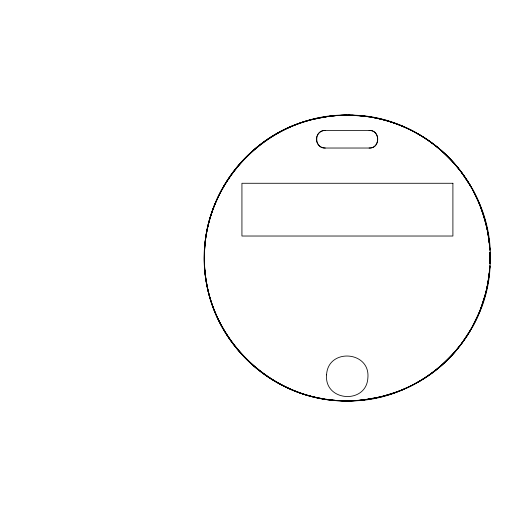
<?xml version="1.0" encoding="UTF-8"?>
<svg xmlns="http://www.w3.org/2000/svg" width="516" height="516" viewBox="0 0 516 516"><rect width="100%" height="100%" fill="white"/><g stroke="black" fill="none" stroke-linecap="round" stroke-linejoin="round"><path stroke-width="0.77" d="M489.852 265.817L488.942 275.95M489.852 266.062L489.484 271.016M489.839 266.192L489.439 271.384M487.859 283.091A142.848 142.848 0 0 0 489.31 272.809L488.426 279.64M485.872 292.417L488.336 280.252L488.033 282.091L487.356 285.754L489.303 272.867M488.439 279.517L488.865 276.57M487.233 286.361C484.324 300.764 479.164 314.702 472.011 327.537L479.996 310.722L485.724 293.017L481.957 305.491L478.126 315.192M487.201 286.483L485.891 292.295M316.889 136.23C314.67 141.674 319.275 148.253 325.145 148.028L369.217 148.028C380.556 148.563 380.556 129.916 369.217 130.445L325.145 130.445C321.803 130.419 318.565 132.477 317.179 135.521M477.829 315.876L470.469 330.227M471.708 328.073L467.219 335.516L461.169 344.159M461.24 344.056L471.643 328.182M470.16 330.762C453.777 358.607 427.629 380.511 397.352 391.767C414.013 385.523 429.493 376.138 442.722 364.238M443.186 363.825L453.68 353.26L460.794 344.649C421.404 398.539 342.501 416.58 283.465 385.826C242.081 365.547 212.108 324.061 205.852 278.414C198.834 232.232 216.443 183.29 251.279 152.175C289.592 116.739 347.997 105.432 396.765 124.021M396.765 391.979L381.35 396.714L363.025 399.971M396.649 392.018C384.659 396.449 372.062 399.242 359.323 400.332M309.51 120.222C239.701 137.662 192.113 213.476 206.755 283.923C218.229 354.963 289.74 408.795 361.174 400.164M320.391 117.7C255.375 128.91 204.052 190.159 204.394 256.136C202.337 322.087 252.04 384.652 316.747 397.559M311.309 119.744L327.744 116.487M322.223 117.358L331.44 116.029M329.589 116.248L335.142 115.668M333.291 115.836L338.857 115.397M355.608 400.603L357.465 400.481M337 115.519L346.3 115.158M369.101 148.028C380.434 148.563 380.434 129.916 369.101 130.445M325.267 130.445C313.928 129.916 313.928 148.563 325.267 148.028M353.75 400.7L348.165 400.842M340.715 115.3L350.022 115.178M344.436 400.822L346.3 400.842M348.165 115.158L353.75 115.3M340.715 400.7L342.579 400.771M351.886 115.229L368.566 116.751M337 400.481L338.857 400.603M355.608 115.397C369.611 116.229 383.491 119.119 396.649 123.982M335.142 400.332L329.589 399.752M325.899 399.249L327.744 399.513M324.061 398.958L318.565 397.939M370.404 117.042C397.165 121.408 422.585 133.599 442.722 151.762M443.186 152.175C429.847 140.088 414.206 130.548 397.352 124.233C422.365 133.573 444.624 150.098 460.794 171.351L453.68 162.74L443.186 152.175C454.486 162.443 464.161 174.505 471.643 187.818M461.169 171.841L470.16 185.238M461.24 171.944L471.708 187.927M470.469 185.773C477.274 197.376 482.421 209.941 485.724 222.983L479.996 205.278L472.011 188.463L477.829 200.124M478.126 200.808L483.144 214.037L487.233 229.639M485.872 223.583L488.033 233.909L488.336 235.748L487.356 230.246L489.303 243.133A142.848 142.848 0 0 0 487.859 232.91M485.891 223.705L487.201 229.517M488.426 236.36L489.303 243.133M488.439 236.483L488.865 239.43M488.942 240.05L489.852 249.938M489.439 244.616L489.839 249.809M489.484 244.984L489.852 250.183M489.845 266.153A142.848 142.848 0 0 1 489.458 271.332M487.73 283.819A142.848 142.848 0 0 1 486.369 290.353M486.201 291.076A142.848 142.848 0 0 1 479.661 311.548M479.383 312.238A142.848 142.848 0 0 1 467.406 335.232M466.999 335.852A142.848 142.848 0 0 1 465.361 338.322M464.942 338.935A142.848 142.848 0 0 1 459.214 346.694M458.75 347.268A142.848 142.848 0 0 1 250.008 362.658A142.848 142.848 0 0 1 250.008 153.342A142.848 142.848 0 0 1 458.75 168.732M459.214 169.306A142.848 142.848 0 0 1 464.942 177.065M465.361 177.678A142.848 142.848 0 0 1 466.999 180.149M467.406 180.768A142.848 142.848 0 0 1 479.383 203.762M479.661 204.452A142.848 142.848 0 0 1 486.201 224.924M486.369 225.647A142.848 142.848 0 0 1 487.73 232.181M489.458 244.668A142.848 142.848 0 0 1 489.845 249.847M490.077 258L489.968 263.586L489.968 252.414L489.942 263.953A142.848 142.848 0 0 0 489.955 252.066L490.077 258M204.555 254.291C200.543 331.227 268.468 401.848 345.501 400.835C421.12 403.718 490.084 337.387 490.155 261.709C494.16 184.773 426.235 114.152 349.209 115.165C273.583 112.282 204.62 178.613 204.555 254.291M326.576 374.868C324.19 401.745 366.592 404.647 367.889 377.693C370.275 350.809 327.873 347.907 326.576 374.868M452.906 183.277L241.933 183.277L241.933 236.025L452.906 236.025L452.906 183.277"/></g></svg>
